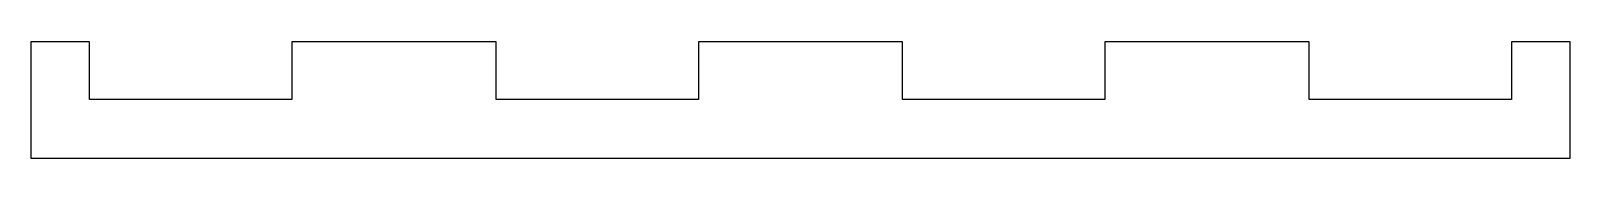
# Model space of a CAD drawing. Header units: millimetres. Extents: x -40 to 40, y -3 to 3.
import ezdxf

# ---------------------------------------------------------------- set-up
doc = ezdxf.new("R2010")
doc.units = ezdxf.units.MM
doc.layers.get('0').update_dxf_attribs({"linetype": 'CONTINUOUS'})

msp = doc.modelspace()

# ---------------------------------------------------------------- linework, layer by layer
for p, q in [((-36.975, 3.025), (-40.025, 3.025)), ((-40.025, 3.025), (-40.025, -3.025)), ((-36.975, 0.025), (-36.975, 3.025)), ((-15.832, 3.025), (-26.454, 3.025)), ((-26.454, 3.025), (-26.454, 0.025)), ((-15.832, 0.025), (-15.832, 3.025)), ((5.311, 3.025), (-5.311, 3.025)), ((-5.311, 3.025), (-5.311, 0.025)), ((5.311, 0.025), (5.311, 3.025)), ((26.454, 3.025), (15.832, 3.025)), ((15.832, 3.025), (15.832, 0.025)), ((26.454, 0.025), (26.454, 3.025)), ((40.025, 3.025), (36.975, 3.025)), ((36.975, 3.025), (36.975, 0.025)), ((40.025, -3.025), (40.025, 3.025)), ((-26.454, 0.025), (-36.975, 0.025)), ((-5.311, 0.025), (-15.832, 0.025)), ((15.832, 0.025), (5.311, 0.025)), ((36.975, 0.025), (26.454, 0.025)), ((-40.025, -3.025), (40.025, -3.025))]:
    msp.add_line(p, q)

doc.saveas('drawing.dxf')
